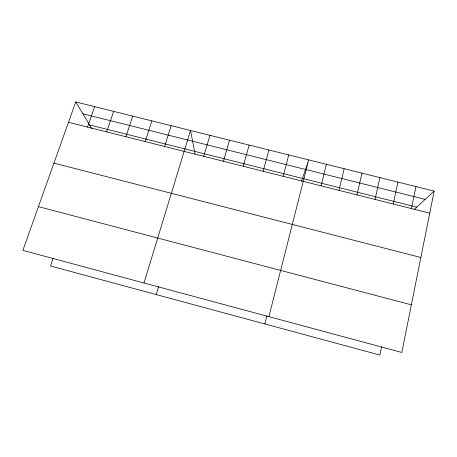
<?xml version="1.0" encoding="UTF-8"?>
<svg xmlns="http://www.w3.org/2000/svg" width="457" height="457" viewBox="0 0 457 457"><rect width="100%" height="100%" fill="white"/><g stroke="black" fill="none" stroke-linecap="round" stroke-linejoin="round"><path stroke-width="0.69" d="M434.15 191.1L401.823 352.467L22.85 250.362L75.742 101.94L434.15 191.1L414.345 209.34M381.606 346.692L379.858 355.06L50.504 265.98L53.172 258.216M411.414 208.569L415.99 186.582M393.186 203.982L397.91 182.086M375.037 199.418L379.91 177.607M356.968 194.871L361.984 173.146M338.98 190.346L344.138 168.707M321.071 185.839L326.372 164.292M264.82 323.944L266.899 315.793M268.916 316.655L308.686 159.887L301.517 181.349M283.146 176.299L288.75 154.929M263.146 171.266L268.91 149.993M243.25 166.262L249.168 145.086M223.45 161.281L229.523 140.196M203.742 156.323L209.969 135.335M156.22 294.571L158.596 286.619M143.978 282.997L190.512 130.491L195.122 153.952M164.629 146.48L171.152 125.675M145.212 141.596L151.884 120.882M125.892 136.734L132.713 116.112M106.664 131.896L113.627 111.365M87.527 127.086L94.639 106.641M82.854 113.782L425.17 199.372M89.555 124.938L416.738 207.135M68.487 122.293L429.729 213.173M53.937 163.115L420.846 257.502M38.434 206.633L411.363 304.83M75.742 101.94L91.926 128.88"/></g></svg>
